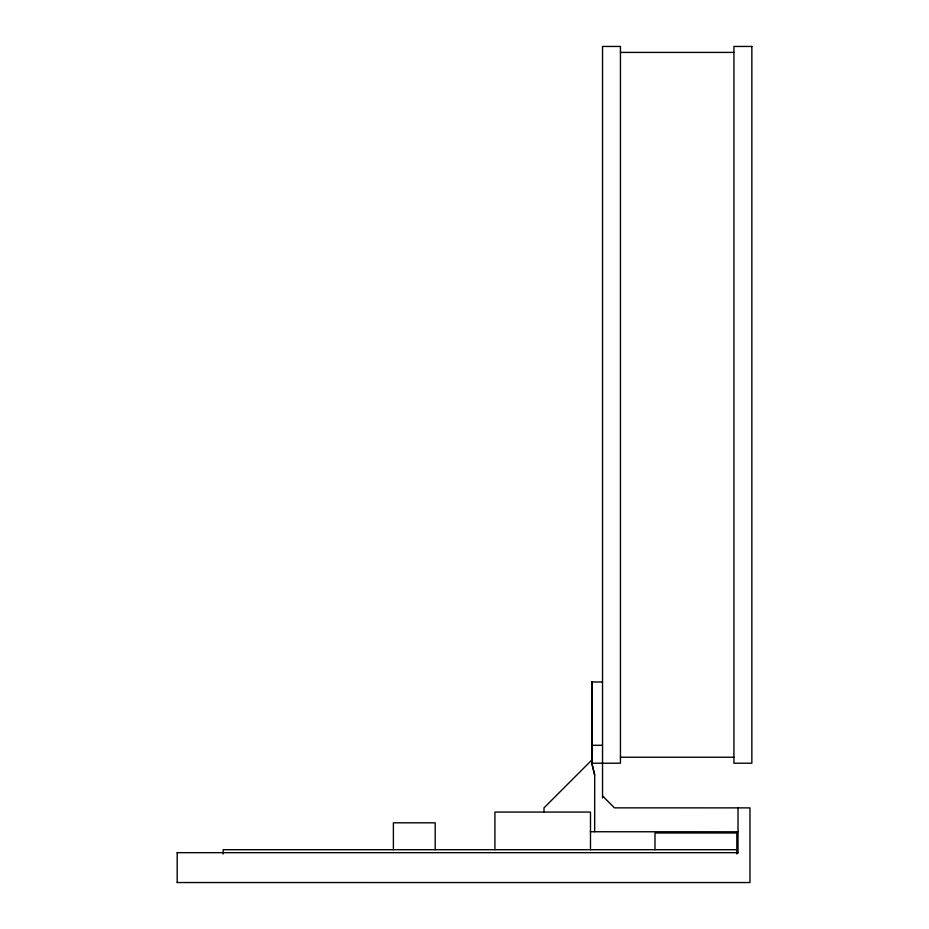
<?xml version="1.0" encoding="UTF-8"?>
<svg xmlns="http://www.w3.org/2000/svg" width="929" height="929" viewBox="0 0 929 929"><rect width="100%" height="100%" fill="white"/><g stroke="black" fill="none" stroke-linecap="round" stroke-linejoin="round"><path stroke-width="1.39" d="M543.999 812.062L543.999 807.847L591.796 760.061L591.901 733.713M591.854 761.559L591.901 681.979L591.785 760.932M594.676 831.745L594.688 775.088L591.854 763.208L591.901 718.372M738.021 852.683L738.032 807.882M591.773 687.948L591.808 681.979L602.526 681.979M591.773 681.979L591.773 763.208L620.444 763.208L620.444 46.45L602.526 46.45L602.526 797.906M177.184 852.671L177.184 882.538M620.444 52.419L733.933 52.419M591.773 745.29L602.526 745.29M620.444 757.24L733.933 757.24M590.321 831.745L738.021 831.78M736.825 849.698L223.146 849.698L223.146 853.96M177.149 852.671L738.45 852.671M177.149 882.538L749.97 882.55L749.97 807.882L614.475 807.858L602.526 795.909M591.773 763.208L594.688 775.088M736.825 853.96L736.825 832.976L654.991 832.976L654.991 849.698M591.901 681.979L591.901 742.445M590.484 849.698L590.484 812.062L494.925 812.062L494.925 849.698M435.19 849.698L435.19 822.815L393.385 822.815L393.385 849.698M751.851 46.45L733.933 46.45L733.933 763.22L751.851 763.208L751.851 46.45"/></g></svg>
